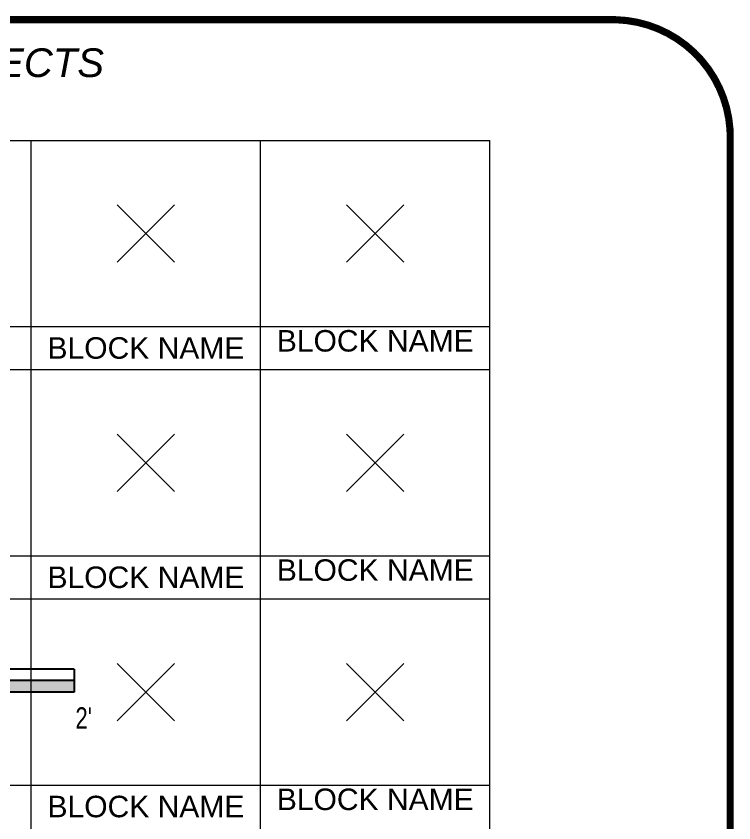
# Model space of a CAD drawing. Header units: inches. Extents: x -9.4 to 19.3, y -1.6 to 20.4.
# Drawn here: x 9.934 to 13.064, y 3.023 to 6.542 of the extents above; entities that cross this region are included whole.
import ezdxf

# ---------------------------------------------------------------- set-up
doc = ezdxf.new("R2010")
doc.units = ezdxf.units.IN
doc.header["$MEASUREMENT"] = 0
doc.header["$PDMODE"] = 3
doc.header["$PDSIZE"] = 0.125
doc.linetypes.add('HIDDEN', pattern=[0.375, 0.25, -0.125])
doc.layers.add('A-Anno-Symb', color=3, linetype='Continuous')
doc.layers.add('G-Anno-Box', color=6, linetype='HIDDEN')
doc.layers.add('G-Anno-Nplt', color=5, linetype='Continuous', lineweight=0, plot=False)
doc.styles.add('Sans', font='swissl.ttf')
doc.styles.add('SansAttr', font='swisscl.ttf')

# ---------------------------------------------------------------- blocks, each defined once
blk = doc.blocks.new('*U53')
at = {"linetype": 'ByBlock', "lineweight": -2}
for points in [[(0.25, 0.0496), (0.25, 0.0992), (0.125, 0.0992), (0.125, 0.0496)], [(0.5, 0.0992), (0.5, 0.0496), (1, 0.0496), (1, 0.0992)], [(0, 0.0496), (0, 0), (0.125, 0), (0.125, 0.0496)], [(0.5, 0), (0.5, 0.0496), (0.25, 0.0496), (0.25, 0)]]:
    blk.add_hatch(color=0, dxfattribs=at).paths.add_polyline_path(points)
blk.add_hatch(color=256).paths.add_polyline_path([(2, 0.0496), (1, 0.0496), (1, 0), (2, 0)])
at = {"color": 0, "linetype": 'ByBlock', "lineweight": -2}
for p, q in [((2, 0.0992), (0, 0.0992)), ((0, 0), (0, 0.0992)), ((0.125, 0), (0.125, 0.0992)), ((0.25, 0), (0.25, 0.0992)), ((0.5, 0), (0.5, 0.0992)), ((0.5, 0), (0.5, 0.0992)), ((1, 0), (1, 0.0992)), ((2, 0.0496), (0, 0.0496)), ((2, 0), (0, 0))]:
    blk.add_line(p, q, dxfattribs=at)
blk.add_line((2, 0.0992), (2, 0))
at = {"color": 0, "insert": (0, -0.1134), "char_height": 0.09375, "width": 0.140208, "attachment_point": 5, "style": 'SansAttr'}
blk.add_mtext('\\A1;0', dxfattribs=at)
at = {"char_height": 0.09375, "attachment_point": 5, "style": 'SansAttr'}
for s, width, insert in [('\\A1;3"', 0.161794, (0.2724, -0.1134)), ('6"', 0.142379, (0.541, -0.1134)), ("1'", 0.142379, (1.0474, -0.1134)), ("2'", 0.142379, (2.041, -0.1134))]:
    blk.add_mtext_dynamic_manual_height_columns(s, width=width, gutter_width=0.4688, heights=[0], dxfattribs=dict(at, insert=insert))

msp = doc.modelspace()

# ---------------------------------------------------------------- linework, layer by layer
at = {"layer": 'G-Anno-Box'}
msp.add_lwpolyline([(5.5, 0, 0.0312, 0.0234, 0.414214), (6, -0.5, 0.0312, 0.0312, 0), (12.5481, -0.5, 0.0312, 0.0312, 0.414214), (13.0481, 0, 0.0312, 0.0312, 0), (13.0481, 6, 0.0312, 0.0312, 0.414214), (12.5481, 6.5264, 0.0312, 0.0312, 0), (6, 6.5264, 0.0312, 0.0312, 0.414214), (5.5, 6, 0.0312, 0.0312, 0)], format="xyseb", close=True, dxfattribs=at)
at = {"layer": 'G-Anno-Nplt'}
for p, q in [((0, 6), (12, 6)), ((10, 0), (10, 6)), ((11, 0), (11, 6)), ((12, 0), (12, 6)), ((0, 5.1875), (12, 5.1875)), ((0, 5), (12, 5)), ((0, 4.1875), (12, 4.1875)), ((0, 4), (12, 4)), ((0, 3.1875), (12, 3.1875))]:
    msp.add_line(p, q, dxfattribs=at)
for p in [(10.5, 5.5938), (11.5, 5.5938), (10.5, 4.5938), (11.5, 4.5938), (10.5, 3.5938), (11.5, 3.5938)]:
    msp.add_point(p, dxfattribs=at)

# ---------------------------------------------------------------- block references
at = {"layer": 'A-Anno-Symb'}
msp.add_blockref('*U53', (8.1875, 3.5938), dxfattribs=at)

# ---------------------------------------------------------------- texts
at = {"layer": 'G-Anno-Box', "insert": (9.274, 6.4014), "char_height": 0.125, "attachment_point": 2, "style": 'Sans'}
msp.add_mtext_dynamic_manual_height_columns('{\\fSwis721 Lt BT|b0|i1|c0|p34;PAPER SPACE OBJECTS}', width=5.691085, gutter_width=0.8964, heights=[0.1934], dxfattribs=at)
at = {"layer": 'G-Anno-Nplt', "char_height": 0.09375, "attachment_point": 5, "style": 'Sans'}
for insert in [(11.5, 5.1251), (10.5, 5.0938), (11.5, 4.1251), (10.5, 4.0938), (11.5, 3.1251), (10.5, 3.0938)]:
    msp.add_mtext_dynamic_manual_height_columns('BLOCK NAME', width=1, gutter_width=0.4688, heights=[0], dxfattribs=dict(at, insert=insert))

doc.saveas('drawing.dxf')
